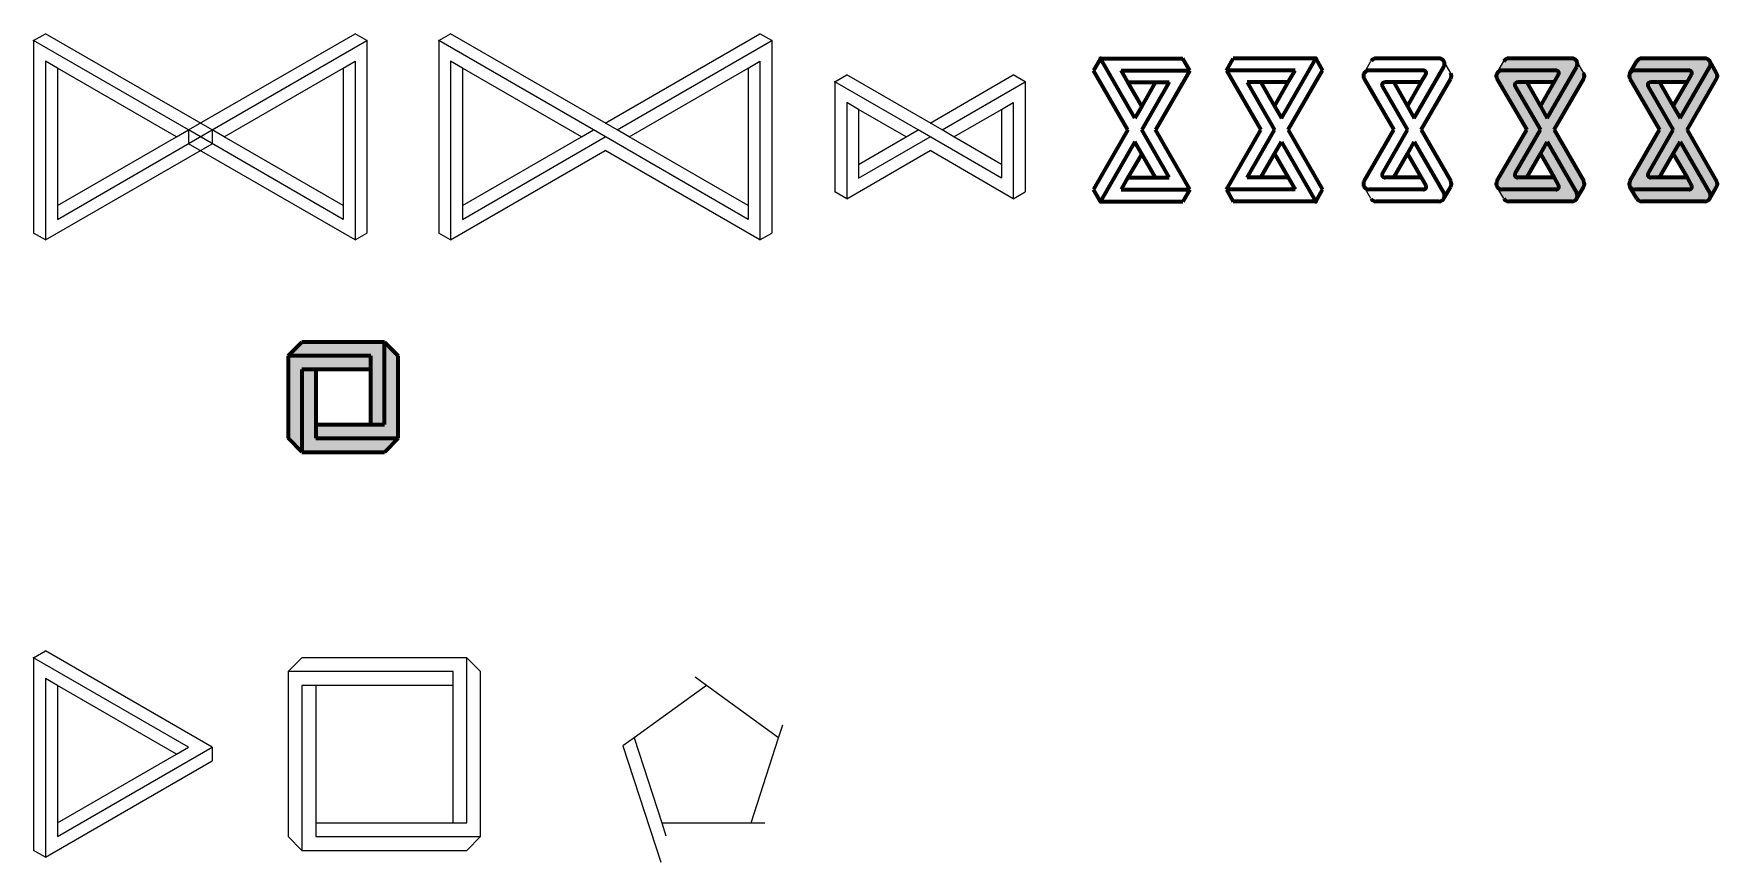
# Model space of a CAD drawing. Header units: millimetres. Extents: x -1317 to -92, y -526 to 76.
import ezdxf

# ---------------------------------------------------------------- set-up
doc = ezdxf.new("R2010")
doc.units = ezdxf.units.MM

msp = doc.modelspace()

# ---------------------------------------------------------------- hatches: boundary and pattern name
at = {"linetype": 'ByBlock'}
h = msp.add_hatch(color=140, dxfattribs=at)
h.dxf.hatch_style = 1
h.paths.add_polyline_path([(-252.4, -31), (-230.8, 6.3), (-252.4, 43.6, -0.57735), (-248.9, 49.6), (-209.3, 49.6, -0.57735), (-207.6, 46.6), (-210.8, 41), (-230.8, 41), (-237.4, 41, 0.57735), (-239.1, 38), (-220.8, 6.3), (-239.1, -25.3, 0.57735), (-237.4, -28.3), (-230.8, -28.3), (-210.8, -28.3), (-207.6, -34, -0.57735), (-209.3, -37), (-248.9, -37, -0.57735)])
h = msp.add_hatch(color=150, dxfattribs=at)
h.dxf.hatch_style = 1
h.paths.add_polyline_path([(-252.4, -35, 0.267949), (-248.9, -37), (-209.3, -37, 0.57735), (-207.6, -34), (-210.8, -28.3), (-220.8, -11), (-215.8, -2.3), (-194.3, -39.6, -0.57735), (-197.8, -45.6), (-243.9, -45.6, -0.267949), (-247.4, -43.6)])
h.paths.add_polyline_path([(-252.4, 47.6), (-247.4, 56.3, -0.267949), (-243.9, 58.3), (-197.8, 58.3, -0.57735), (-194.3, 52.3), (-215.8, 15), (-220.8, 23.6), (-210.8, 41), (-207.6, 46.6, 0.57735), (-209.3, 49.6), (-248.9, 49.6, 0.267949)])
h = msp.add_hatch(color=170, dxfattribs=at)
h.dxf.hatch_style = 1
h.paths.add_polyline_path([(-239.1, -25.3), (-220.8, 6.3), (-239.1, 38, -0.57735), (-237.4, 41), (-230.8, 41), (-220.8, 23.6), (-215.8, 15), (-194.3, 52.3, 0.267949), (-194.3, 56.3), (-189.3, 47.6, -0.267949), (-189.3, 43.6), (-210.8, 6.3), (-189.3, -31, -0.267949), (-189.3, -35), (-194.3, -43.6, 0.267949), (-194.3, -39.6), (-215.8, -2.3), (-220.8, -11), (-230.8, -28.3), (-237.4, -28.3, -0.57735)])
h = msp.add_hatch(color=140, dxfattribs=at)
h.dxf.hatch_style = 1
h.paths.add_polyline_path([(-155.7, -31), (-134.1, 6.3), (-155.7, 43.6, -0.57735), (-152.2, 49.6), (-112.6, 49.6, -0.57735), (-110.9, 46.6), (-114.1, 41), (-134.1, 41), (-140.7, 41, 0.57735), (-142.4, 38), (-124.1, 6.3), (-142.4, -25.3, 0.57735), (-140.7, -28.3), (-134.1, -28.3), (-114.1, -28.3), (-110.9, -34, -0.57735), (-112.6, -37), (-152.2, -37, -0.57735)])
h = msp.add_hatch(color=150, dxfattribs=at)
h.dxf.hatch_style = 1
h.paths.add_polyline_path([(-155.7, -35, 0.267949), (-152.2, -37), (-112.6, -37, 0.57735), (-110.9, -34), (-114.1, -28.3), (-124.1, -11), (-119.1, -2.3), (-97.6, -39.6, -0.57735), (-101, -45.6), (-147.2, -45.6, -0.267949), (-150.7, -43.6)])
h.paths.add_polyline_path([(-155.7, 47.6), (-150.7, 56.3, -0.267949), (-147.2, 58.3), (-101, 58.3, -0.57735), (-97.6, 52.3), (-119.1, 15), (-124.1, 23.6), (-114.1, 41), (-110.9, 46.6, 0.57735), (-112.6, 49.6), (-152.2, 49.6, 0.267949)])
h = msp.add_hatch(color=170, dxfattribs=at)
h.dxf.hatch_style = 1
h.paths.add_polyline_path([(-142.4, -25.3), (-124.1, 6.3), (-142.4, 38, -0.57735), (-140.7, 41), (-134.1, 41), (-124.1, 23.6), (-119.1, 15), (-97.6, 52.3, 0.267949), (-97.6, 56.3), (-92.6, 47.6, -0.267949), (-92.6, 43.6), (-114.1, 6.3), (-92.6, -31, -0.267949), (-92.6, -35), (-97.6, -43.6, 0.267949), (-97.6, -39.6), (-119.1, -2.3), (-124.1, -11), (-134.1, -28.3), (-140.7, -28.3, -0.57735)])
h = msp.add_hatch(color=160, dxfattribs=at)
h.dxf.hatch_style = 1
h.paths.add_polyline_path([(-1132.1, -157.9), (-1132.1, -217.9), (-1122.1, -227.9), (-1122.1, -167.9), (-1112.1, -167.9), (-1072.1, -167.9), (-1072.1, -157.9)])
h.paths.add_polyline_path([(-1132.1, -157.9), (-1122.1, -147.9), (-1062.1, -147.9), (-1062.1, -207.9), (-1072.1, -207.9), (-1072.1, -167.9), (-1072.1, -157.9)])
h.paths.add_polyline_path([(-1122.1, -167.9), (-1122.1, -227.9), (-1062.1, -227.9), (-1052.1, -217.9), (-1112.1, -217.9), (-1112.1, -207.9), (-1112.1, -167.9)])
h.paths.add_polyline_path([(-1112.1, -207.9), (-1112.1, -217.9), (-1052.1, -217.9), (-1052.1, -157.9), (-1062.1, -147.9), (-1062.1, -207.9), (-1072.1, -207.9)])

# ---------------------------------------------------------------- linework, layer by layer
at = {"color": 0, "linetype": 'ByBlock'}
for p, q in [((-1317.4, 71.3), (-1308.7, 76.3)), ((-1187.5, 6.3), (-1308.7, 76.3)), ((-1204.8, 6.3), (-1083.5, 76.3)), ((-1074.9, 71.3), (-1083.5, 76.3)), ((-1022.6, 71.3), (-1013.9, 76.3)), ((-892.7, 6.3), (-1013.9, 76.3)), ((-901.4, 11.3), (-788.8, 76.3)), ((-780.1, 71.3), (-788.8, 76.3)), ((-1204.8, 6.3), (-1317.4, 71.3)), ((-1317.4, 71.3), (-1317.4, -68.7)), ((-1187.5, 6.3), (-1074.9, 71.3)), ((-1074.9, 71.3), (-1074.9, -68.7)), ((-910, 6.3), (-1022.6, 71.3)), ((-1022.6, 71.3), (-1022.6, -68.7)), ((-892.7, 6.3), (-780.1, 71.3)), ((-780.1, 71.3), (-780.1, -68.7)), ((-1300.1, 51.3), (-1308.7, 56.3)), ((-1308.7, 56.3), (-1308.7, -73.7)), ((-1092.2, 51.3), (-1083.5, 56.3)), ((-1083.5, 56.3), (-1083.5, -73.7)), ((-1005.3, 51.3), (-1013.9, 56.3)), ((-1013.9, 56.3), (-1013.9, -73.7)), ((-797.4, 51.3), (-788.8, 56.3)), ((-788.8, 56.3), (-788.8, -73.7)), ((-349.1, 47.6), (-344.1, 56.3)), ((-286, 47.6), (-291, 56.3)), ((-252.4, 47.6), (-247.4, 56.3)), ((-189.3, 47.6), (-194.3, 56.3)), ((-734.3, 41.3), (-725.6, 46.3)), ((-673.7, 6.3), (-734.3, 41.3)), ((-734.3, 41.3), (-734.3, -38.7)), ((-656.3, 6.3), (-725.6, 46.3)), ((-665, 11.3), (-604.4, 46.3)), ((-656.3, 6.3), (-595.7, 41.3)), ((-595.7, 41.3), (-604.4, 46.3)), ((-595.7, 41.3), (-595.7, -38.7)), ((-717, 21.3), (-725.6, 26.3)), ((-725.6, 26.3), (-725.6, -43.7)), ((-613, 21.3), (-604.4, 26.3)), ((-604.4, 26.3), (-604.4, -43.7)), ((-1300.1, -58.7), (-1187.5, 6.3)), ((-1213.5, 1.3), (-1204.8, 6.3)), ((-1092.2, -58.7), (-1204.8, 6.3)), ((-1204.8, 6.3), (-1204.8, -3.7)), ((-1187.5, 6.3), (-1187.5, -3.7)), ((-1178.8, 1.3), (-1187.5, 6.3)), ((-1005.3, -58.7), (-901.4, 1.3)), ((-918.7, 1.3), (-910, 6.3)), ((-797.4, -58.7), (-910, 6.3)), ((-884, 1.3), (-892.7, 6.3)), ((-717, -28.7), (-665, 1.3)), ((-682.3, 1.3), (-673.7, 6.3)), ((-613, -28.7), (-673.7, 6.3)), ((-647.7, 1.3), (-656.3, 6.3)), ((-1308.7, -73.7), (-1187.5, -3.7)), ((-1083.5, -73.7), (-1204.8, -3.7)), ((-1013.9, -73.7), (-901.4, -8.7)), ((-788.8, -73.7), (-901.4, -8.7)), ((-725.6, -43.7), (-665, -8.7)), ((-604.4, -43.7), (-665, -8.7)), ((-717, -18.7), (-717, -28.7)), ((-613, -18.7), (-613, -28.7)), ((-344.1, -43.6), (-349.1, -35)), ((-247.4, -43.6), (-252.4, -35)), ((-1300.1, -48.7), (-1300.1, -58.7)), ((-1092.2, -48.7), (-1092.2, -58.7)), ((-1005.3, -48.7), (-1005.3, -58.7)), ((-797.4, -48.7), (-797.4, -58.7)), ((-725.6, -43.7), (-734.3, -38.7)), ((-604.4, -43.7), (-595.7, -38.7)), ((-1308.7, -73.7), (-1317.4, -68.7)), ((-1083.5, -73.7), (-1074.9, -68.7)), ((-1013.9, -73.7), (-1022.6, -68.7)), ((-788.8, -73.7), (-780.1, -68.7)), ((-1317.4, -377.6), (-1308.7, -372.6)), ((-1204.8, -442.6), (-1317.4, -377.6)), ((-1317.4, -377.6), (-1317.4, -517.6)), ((-1187.5, -442.6), (-1308.7, -372.6)), ((-1122.1, -377.6), (-1132.1, -387.6)), ((-1002.1, -377.6), (-1122.1, -377.6)), ((-1002.1, -497.6), (-1002.1, -377.6)), ((-1002.1, -377.6), (-992.1, -387.6)), ((-1012.1, -387.6), (-1132.1, -387.6)), ((-1132.1, -387.6), (-1132.1, -507.6)), ((-1012.1, -397.6), (-1012.1, -387.6)), ((-992.1, -507.6), (-992.1, -387.6)), ((-827.8, -397.6), (-835.9, -391.7)), ((-1300.1, -397.6), (-1308.7, -392.6)), ((-1308.7, -392.6), (-1308.7, -522.6)), ((-1112.1, -397.6), (-1122.1, -397.6)), ((-1122.1, -397.6), (-1122.1, -517.6)), ((-1012.1, -397.6), (-1112.1, -397.6)), ((-1112.1, -397.6), (-1112.1, -497.6)), ((-1012.1, -497.6), (-1012.1, -397.6)), ((-827.8, -397.6), (-880.4, -435.8)), ((-775.2, -435.8), (-827.8, -397.6)), ((-775.2, -435.8), (-772.1, -426.3)), ((-880.4, -435.8), (-888.5, -441.6)), ((-880.4, -435.8), (-860.3, -497.6)), ((-795.3, -497.6), (-775.2, -435.8)), ((-1308.7, -522.6), (-1187.5, -452.6)), ((-1300.1, -507.6), (-1187.5, -442.6)), ((-1213.5, -447.6), (-1204.8, -442.6)), ((-1187.5, -442.6), (-1187.5, -452.6)), ((-888.5, -441.6), (-861, -526.3)), ((-1300.1, -497.6), (-1300.1, -507.6)), ((-1112.1, -497.6), (-1012.1, -497.6)), ((-1112.1, -497.6), (-1112.1, -507.6)), ((-1012.1, -497.6), (-1002.1, -497.6)), ((-860.3, -497.6), (-795.3, -497.6)), ((-860.3, -497.6), (-857.2, -507.1)), ((-795.3, -497.6), (-785.3, -497.6)), ((-1122.1, -517.6), (-1132.1, -507.6)), ((-1112.1, -507.6), (-992.1, -507.6)), ((-1002.1, -517.6), (-992.1, -507.6)), ((-1308.7, -522.6), (-1317.4, -517.6)), ((-1122.1, -517.6), (-1002.1, -517.6))]:
    msp.add_line(p, q, dxfattribs=at)
at = {"color": 0, "linetype": 'ByBlock', "lineweight": 200}
for p, q in [((-541, 58.3), (-546, 49.6)), ((-521, 6.3), (-546, 49.6)), ((-516, 15), (-541, 58.3)), ((-541, 58.3), (-481, 58.3)), ((-521, 41), (-526, 49.6)), ((-526, 49.6), (-476, 49.6)), ((-476, 49.6), (-501, 6.3)), ((-476, 49.6), (-481, 58.3)), ((-449.3, 49.6), (-444.3, 58.3)), ((-399.3, 49.6), (-449.3, 49.6)), ((-449.3, 49.6), (-424.3, 6.3)), ((-384.3, 58.3), (-444.3, 58.3)), ((-409.3, 15), (-384.3, 58.3)), ((-404.3, 41), (-399.3, 49.6)), ((-404.3, 6.3), (-379.3, 49.6)), ((-384.3, 58.3), (-379.3, 49.6)), ((-306, 49.6), (-345.6, 49.6)), ((-294.5, 58.3), (-340.6, 58.3)), ((-312.6, 15), (-291, 52.3)), ((-209.3, 49.6), (-248.9, 49.6)), ((-197.8, 58.3), (-243.9, 58.3)), ((-215.8, 15), (-194.3, 52.3)), ((-491, 41), (-511, 6.3)), ((-501, 41), (-491, 41)), ((-424.3, 41), (-434.3, 41)), ((-434.3, 41), (-414.3, 6.3)), ((-349.1, 43.6), (-327.6, 6.3)), ((-335.8, 38), (-317.6, 6.3)), ((-327.6, 41), (-334.1, 41)), ((-307.6, 41), (-304.3, 46.6)), ((-307.6, 6.3), (-286, 43.6)), ((-252.4, 43.6), (-230.8, 6.3)), ((-239.1, 38), (-220.8, 6.3)), ((-230.8, 41), (-237.4, 41)), ((-210.8, 41), (-207.6, 46.6)), ((-210.8, 6.3), (-189.3, 43.6)), ((-511, 23.6), (-516, 15)), ((-414.3, 23.6), (-409.3, 15)), ((-317.6, 23.6), (-312.6, 15)), ((-220.8, 23.6), (-215.8, 15)), ((-521, 6.3), (-546, -37)), ((-491, -28.3), (-511, 6.3)), ((-476, -37), (-501, 6.3)), ((-449.3, -37), (-424.3, 6.3)), ((-434.3, -28.3), (-414.3, 6.3)), ((-404.3, 6.3), (-379.3, -37)), ((-349.1, -31), (-327.6, 6.3)), ((-335.8, -25.3), (-317.6, 6.3)), ((-307.6, 6.3), (-286, -31)), ((-252.4, -31), (-230.8, 6.3)), ((-239.1, -25.3), (-220.8, 6.3)), ((-210.8, 6.3), (-189.3, -31)), ((-516, -2.3), (-541, -45.6)), ((-511, -11), (-516, -2.3)), ((-414.3, -11), (-409.3, -2.3)), ((-409.3, -2.3), (-384.3, -45.6)), ((-317.6, -11), (-312.6, -2.3)), ((-312.6, -2.3), (-291, -39.6)), ((-220.8, -11), (-215.8, -2.3)), ((-215.8, -2.3), (-194.3, -39.6)), ((-521, -28.3), (-526, -37)), ((-501, -28.3), (-491, -28.3)), ((-424.3, -28.3), (-434.3, -28.3)), ((-404.3, -28.3), (-399.3, -37)), ((-327.6, -28.3), (-334.1, -28.3)), ((-307.6, -28.3), (-304.3, -34)), ((-291, -43.6), (-286, -35)), ((-230.8, -28.3), (-237.4, -28.3)), ((-210.8, -28.3), (-207.6, -34)), ((-194.3, -43.6), (-189.3, -35)), ((-541, -45.6), (-546, -37)), ((-541, -45.6), (-481, -45.6)), ((-526, -37), (-476, -37)), ((-476, -37), (-481, -45.6)), ((-399.3, -37), (-449.3, -37)), ((-449.3, -37), (-444.3, -45.6)), ((-384.3, -45.6), (-444.3, -45.6)), ((-384.3, -45.6), (-379.3, -37)), ((-306, -37), (-345.6, -37)), ((-294.5, -45.6), (-340.6, -45.6)), ((-209.3, -37), (-248.9, -37)), ((-197.8, -45.6), (-243.9, -45.6)), ((-1122.1, -147.9), (-1132.1, -157.9)), ((-1072.1, -157.9), (-1132.1, -157.9)), ((-1132.1, -157.9), (-1132.1, -217.9)), ((-1062.1, -147.9), (-1122.1, -147.9)), ((-1072.1, -167.9), (-1072.1, -157.9)), ((-1062.1, -207.9), (-1062.1, -147.9)), ((-1062.1, -147.9), (-1052.1, -157.9)), ((-1052.1, -217.9), (-1052.1, -157.9)), ((-1112.1, -167.9), (-1122.1, -167.9)), ((-1122.1, -167.9), (-1122.1, -227.9)), ((-1072.1, -167.9), (-1112.1, -167.9)), ((-1112.1, -167.9), (-1112.1, -207.9)), ((-1072.1, -207.9), (-1072.1, -167.9)), ((-1112.1, -207.9), (-1072.1, -207.9)), ((-1112.1, -207.9), (-1112.1, -217.9)), ((-1072.1, -207.9), (-1062.1, -207.9)), ((-1122.1, -227.9), (-1132.1, -217.9)), ((-1112.1, -217.9), (-1052.1, -217.9)), ((-1062.1, -227.9), (-1052.1, -217.9)), ((-1122.1, -227.9), (-1062.1, -227.9))]:
    msp.add_line(p, q, dxfattribs=at)
at = {"color": 0, "linetype": 'ByBlock', "lineweight": 100}
for p, q in [((-155.7, 47.6), (-150.7, 56.3)), ((-112.6, 49.6), (-152.2, 49.6)), ((-101, 58.3), (-147.2, 58.3)), ((-119.1, 15), (-97.6, 52.3)), ((-92.6, 47.6), (-97.6, 56.3)), ((-155.7, 43.6), (-134.1, 6.3)), ((-142.4, 38), (-124.1, 6.3)), ((-134.1, 41), (-140.7, 41)), ((-114.1, 41), (-110.9, 46.6)), ((-114.1, 6.3), (-92.6, 43.6)), ((-124.1, 23.6), (-119.1, 15)), ((-155.7, -31), (-134.1, 6.3)), ((-142.4, -25.3), (-124.1, 6.3)), ((-114.1, 6.3), (-92.6, -31)), ((-124.1, -11), (-119.1, -2.3)), ((-119.1, -2.3), (-97.6, -39.6)), ((-150.7, -43.6), (-155.7, -35)), ((-134.1, -28.3), (-140.7, -28.3)), ((-114.1, -28.3), (-110.9, -34)), ((-97.6, -43.6), (-92.6, -35)), ((-112.6, -37), (-152.2, -37)), ((-101, -45.6), (-147.2, -45.6))]:
    msp.add_line(p, q, dxfattribs=at)
at = {"color": 0, "linetype": 'ByBlock'}
for points in [[(-1300.1, -48.7), (-1213.5, 1.3), (-1300.1, 51.3)], [(-1092.2, -48.7), (-1178.8, 1.3), (-1092.2, 51.3)], [(-1005.3, -48.7), (-918.7, 1.3), (-1005.3, 51.3)], [(-797.4, -48.7), (-884, 1.3), (-797.4, 51.3)], [(-717, -18.7), (-682.3, 1.3), (-717, 21.3)], [(-613, -18.7), (-647.7, 1.3), (-613, 21.3)], [(-1300.1, -497.6), (-1213.5, -447.6), (-1300.1, -397.6)]]:
    msp.add_lwpolyline(points, close=True, dxfattribs=at)
at = {"color": 0, "linetype": 'ByBlock', "lineweight": 200}
for points in [[(-501, 41), (-511, 23.6), (-521, 41)], [(-424.3, 41), (-414.3, 23.6), (-404.3, 41)], [(-327.6, 41), (-317.6, 23.6), (-307.6, 41)], [(-230.8, 41), (-220.8, 23.6), (-210.8, 41)], [(-501, -28.3), (-511, -11), (-521, -28.3)], [(-424.3, -28.3), (-414.3, -11), (-404.3, -28.3)], [(-327.6, -28.3), (-317.6, -11), (-307.6, -28.3)], [(-230.8, -28.3), (-220.8, -11), (-210.8, -28.3)]]:
    msp.add_lwpolyline(points, close=True, dxfattribs=at)
at = {"color": 0, "linetype": 'ByBlock', "lineweight": 100}
for points in [[(-134.1, 41), (-124.1, 23.6), (-114.1, 41)], [(-134.1, -28.3), (-124.1, -11), (-114.1, -28.3)]]:
    msp.add_lwpolyline(points, close=True, dxfattribs=at)
at = {"color": 0, "linetype": 'ByBlock', "lineweight": 200}
for centre, radius, start, end in [((-345.6, 45.6), 4, 90, 210), ((-340.6, 54.3), 4, 90, 150), ((-306, 47.6), 2, 330, 90), ((-294.5, 54.3), 4, 330, 90), ((-248.9, 45.6), 4, 90, 210), ((-243.9, 54.3), 4, 90, 150), ((-209.3, 47.6), 2, 330, 90), ((-197.8, 54.3), 4, 330, 90), ((-334.1, 39), 2, 90, 210), ((-289.5, 45.6), 4, 330, 30), ((-237.4, 39), 2, 90, 210), ((-192.8, 45.6), 4, 330, 30), ((-345.6, -33), 4, 150, 270), ((-334.1, -26.3), 2, 150, 270), ((-306, -35), 2, 270, 30), ((-289.5, -33), 4, 330, 30), ((-248.9, -33), 4, 150, 270), ((-237.4, -26.3), 2, 150, 270), ((-209.3, -35), 2, 270, 30), ((-192.8, -33), 4, 330, 30), ((-340.6, -41.6), 4, 210, 270), ((-294.5, -41.6), 4, 270, 30), ((-243.9, -41.6), 4, 210, 270), ((-197.8, -41.6), 4, 270, 30)]:
    msp.add_arc(centre, radius, start, end, dxfattribs=at)
at = {"color": 0, "linetype": 'ByBlock', "lineweight": 100}
for centre, radius, start, end in [((-152.2, 45.6), 4, 90, 210), ((-147.2, 54.3), 4, 90, 150), ((-112.6, 47.6), 2, 330, 90), ((-101, 54.3), 4, 330, 90), ((-140.7, 39), 2, 90, 210), ((-96, 45.6), 4, 330, 30), ((-152.2, -33), 4, 150, 270), ((-140.7, -26.3), 2, 150, 270), ((-112.6, -35), 2, 270, 30), ((-96, -33), 4, 330, 30), ((-147.2, -41.6), 4, 210, 270), ((-101, -41.6), 4, 270, 30)]:
    msp.add_arc(centre, radius, start, end, dxfattribs=at)
at = {"color": 0, "linetype": 'ByBlock'}
for p in [(-1317.4, 71.3), (-1074.9, 71.3), (-1022.6, 71.3), (-780.1, 71.3), (-734.3, 41.3), (-595.7, 41.3), (-1317.4, -377.6)]:
    msp.add_point(p, dxfattribs=at)
at = {"color": 0, "linetype": 'ByBlock', "lineweight": 200}
for p in [(-541, 58.3), (-384.3, 58.3), (-541, -45.6), (-384.3, -45.6)]:
    msp.add_point(p, dxfattribs=at)

doc.saveas('drawing.dxf')
